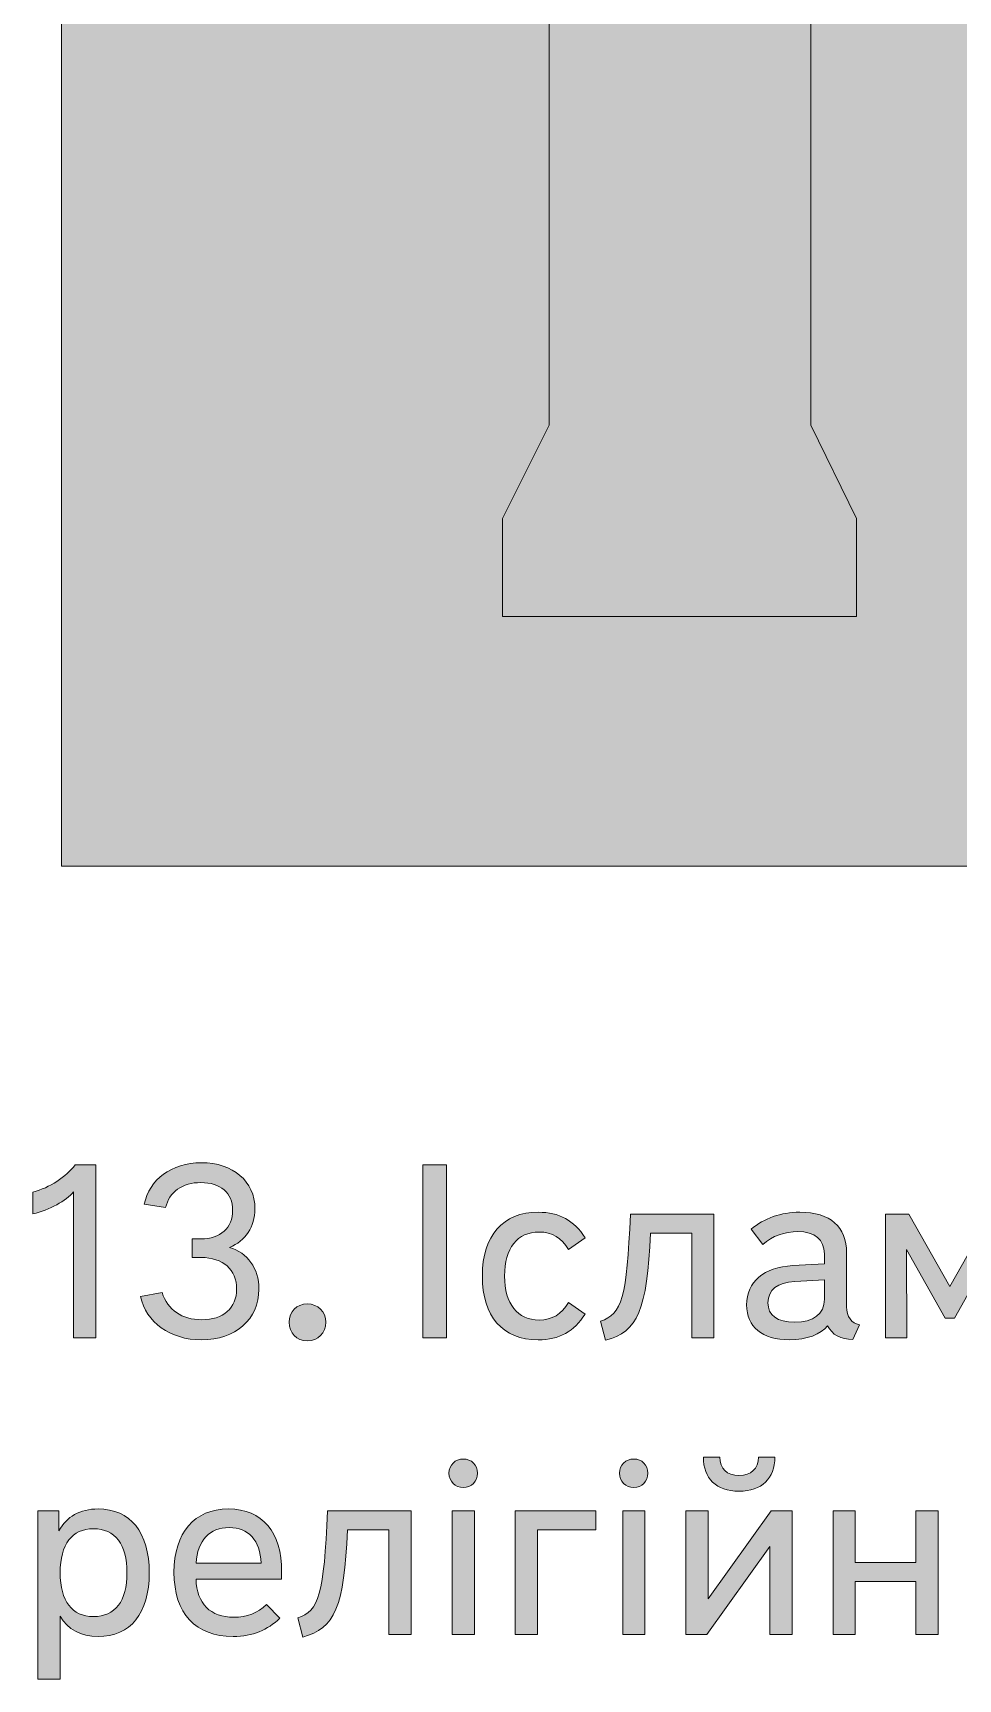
# Model space of a CAD drawing. Header units: millimetres. Extents: x -1334 to 1514, y -1037 to 10.
# Drawn here: x 212.6 to 249.8, y -122.8 to -56.4 of the extents above; entities that cross this region are included whole.
import ezdxf

# ---------------------------------------------------------------- set-up
doc = ezdxf.new("R2010")
doc.units = ezdxf.units.MM
doc.header["$MEASUREMENT"] = 0
doc.layers.add('bg', color=7, linetype='Continuous', lineweight=0)
doc.layers.add('icons', color=7, linetype='Continuous', lineweight=0)

# ---------------------------------------------------------------- blocks, each defined once
blk = doc.blocks.new('Block_64')
at = {"layer": 'icons', "true_color": 0x231f20, "transparency": 33554687}
h = blk.add_hatch(color=250, dxfattribs=at)
h.dxf.hatch_style = 2
edge = h.paths.add_edge_path()
edge.add_spline(control_points=[(215.086, -109.007), (215.086, -109.007), (214.19, -109.007), (214.19, -109.007), (214.19, -109.007), (214.19, -103.128), (214.19, -103.128), (213.901, -103.487), (213.213, -103.846), (212.556, -104.015), (212.556, -104.015), (212.556, -103.138), (212.556, -103.138), (213.233, -102.949), (213.881, -102.53), (214.259, -102.032), (214.259, -102.032), (215.086, -102.032), (215.086, -102.032), (215.086, -102.032), (215.086, -109.007), (215.086, -109.007)], knot_values=[0, 0, 0, 0, 1, 1, 1, 2, 2, 2, 3, 3, 3, 4, 4, 4, 5, 5, 5, 6, 6, 6, 7, 7, 7, 7], degree=3, periodic=0)
h = blk.add_hatch(color=250, dxfattribs=at)
h.dxf.hatch_style = 2
edge = h.paths.add_edge_path()
edge.add_spline(control_points=[(217.897, -103.756), (217.897, -103.756), (217.04, -103.626), (217.04, -103.626), (217.229, -102.63), (218.136, -101.952), (219.342, -101.952), (220.607, -101.952), (221.494, -102.69), (221.494, -103.806), (221.494, -104.533), (221.115, -105.111), (220.468, -105.36), (221.195, -105.589), (221.653, -106.197), (221.653, -107.044), (221.653, -108.259), (220.717, -109.086), (219.342, -109.086), (218.076, -109.086), (217.11, -108.379), (216.89, -107.343), (216.89, -107.343), (217.757, -107.183), (217.757, -107.183), (217.977, -107.871), (218.554, -108.279), (219.352, -108.279), (220.218, -108.279), (220.757, -107.811), (220.757, -107.034), (220.757, -106.257), (220.218, -105.769), (219.322, -105.769), (219.322, -105.769), (218.973, -105.769), (218.973, -105.769), (218.973, -105.769), (218.973, -105.021), (218.973, -105.021), (218.973, -105.021), (219.322, -105.021), (219.322, -105.021), (220.109, -105.021), (220.597, -104.573), (220.597, -103.865), (220.597, -103.168), (220.099, -102.749), (219.322, -102.749), (218.574, -102.749), (218.036, -103.128), (217.897, -103.756)], knot_values=[0, 0, 0, 0, 1, 1, 1, 2, 2, 2, 3, 3, 3, 4, 4, 4, 5, 5, 5, 6, 6, 6, 7, 7, 7, 8, 8, 8, 9, 9, 9, 10, 10, 10, 11, 11, 11, 12, 12, 12, 13, 13, 13, 14, 14, 14, 15, 15, 15, 16, 16, 16, 17, 17, 17, 17], degree=3, periodic=0)
h = blk.add_hatch(color=250, dxfattribs=at)
h.dxf.hatch_style = 2
edge = h.paths.add_edge_path()
edge.add_spline(control_points=[(229.207, -109.007), (229.207, -109.007), (228.26, -109.007), (228.26, -109.007), (228.26, -109.007), (228.26, -102.032), (228.26, -102.032), (228.26, -102.032), (229.207, -102.032), (229.207, -102.032), (229.207, -102.032), (229.207, -109.007), (229.207, -109.007)], knot_values=[0, 0, 0, 0, 1, 1, 1, 2, 2, 2, 3, 3, 3, 4, 4, 4, 4], degree=3, periodic=0)
h = blk.add_hatch(color=250, dxfattribs=at)
h.dxf.hatch_style = 2
edge = h.paths.add_edge_path()
edge.add_spline(control_points=[(231.549, -106.516), (231.549, -107.642), (232.067, -108.289), (232.944, -108.289), (233.462, -108.289), (233.83, -108.06), (234.119, -107.582), (234.119, -107.582), (234.787, -108.05), (234.787, -108.05), (234.348, -108.748), (233.751, -109.086), (232.904, -109.086), (231.469, -109.086), (230.652, -108.14), (230.652, -106.516), (230.652, -104.882), (231.479, -103.945), (232.904, -103.945), (233.741, -103.945), (234.348, -104.274), (234.787, -104.971), (234.787, -104.971), (234.119, -105.45), (234.119, -105.45), (233.84, -104.971), (233.462, -104.742), (232.944, -104.742), (232.057, -104.742), (231.549, -105.39), (231.549, -106.516)], knot_values=[0, 0, 0, 0, 1, 1, 1, 2, 2, 2, 3, 3, 3, 4, 4, 4, 5, 5, 5, 6, 6, 6, 7, 7, 7, 8, 8, 8, 9, 9, 9, 10, 10, 10, 10], degree=3, periodic=0)
h = blk.add_hatch(color=250, dxfattribs=at)
h.dxf.hatch_style = 2
edge = h.paths.add_edge_path()
edge.add_spline(control_points=[(235.415, -108.329), (236.272, -108.07), (236.471, -107.373), (236.611, -104.025), (236.611, -104.025), (239.978, -104.025), (239.978, -104.025), (239.978, -104.025), (239.978, -109.007), (239.978, -109.007), (239.978, -109.007), (239.082, -109.007), (239.082, -109.007), (239.082, -109.007), (239.082, -104.792), (239.082, -104.792), (239.082, -104.792), (237.418, -104.792), (237.418, -104.792), (237.289, -107.881), (236.91, -108.768), (235.615, -109.106), (235.615, -109.106), (235.415, -108.329), (235.415, -108.329)], knot_values=[0, 0, 0, 0, 1, 1, 1, 2, 2, 2, 3, 3, 3, 4, 4, 4, 5, 5, 5, 6, 6, 6, 7, 7, 7, 8, 8, 8, 8], degree=3, periodic=0)
h = blk.add_hatch(color=250, dxfattribs=at)
h.dxf.hatch_style = 2
edge = h.paths.add_edge_path()
edge.add_spline(control_points=[(243.228, -106.735), (242.54, -106.765), (242.151, -107.084), (242.151, -107.592), (242.151, -108.1), (242.52, -108.379), (243.228, -108.379), (243.985, -108.379), (244.423, -108.05), (244.423, -107.443), (244.423, -107.443), (244.423, -106.675), (244.423, -106.675), (244.423, -106.675), (243.228, -106.735), (243.228, -106.735)], knot_values=[0, 0, 0, 0, 1, 1, 1, 2, 2, 2, 3, 3, 3, 4, 4, 4, 5, 5, 5, 5], degree=3, periodic=0)
edge = h.paths.add_edge_path()
edge.add_spline(control_points=[(241.474, -104.633), (242.012, -104.184), (242.659, -103.945), (243.437, -103.945), (244.662, -103.945), (245.32, -104.523), (245.32, -105.589), (245.32, -105.589), (245.32, -107.751), (245.32, -107.751), (245.32, -108.16), (245.509, -108.419), (245.838, -108.478), (245.838, -108.478), (245.569, -109.076), (245.569, -109.076), (245.081, -109.076), (244.732, -108.877), (244.553, -108.518), (244.284, -108.867), (243.706, -109.086), (243.018, -109.086), (241.912, -109.086), (241.294, -108.558), (241.294, -107.682), (241.294, -106.745), (241.982, -106.157), (243.148, -106.097), (243.148, -106.097), (244.423, -106.028), (244.423, -106.028), (244.423, -106.028), (244.423, -105.619), (244.423, -105.619), (244.423, -105.051), (244.045, -104.722), (243.357, -104.722), (242.829, -104.722), (242.331, -104.901), (241.942, -105.24), (241.942, -105.24), (241.474, -104.633), (241.474, -104.633)], knot_values=[0, 0, 0, 0, 1, 1, 1, 2, 2, 2, 3, 3, 3, 4, 4, 4, 5, 5, 5, 6, 6, 6, 7, 7, 7, 8, 8, 8, 9, 9, 9, 10, 10, 10, 11, 11, 11, 12, 12, 12, 13, 13, 13, 14, 14, 14, 14], degree=3, periodic=0)
h = blk.add_hatch(color=250, dxfattribs=at)
h.dxf.hatch_style = 2
edge = h.paths.add_edge_path()
edge.add_spline(control_points=[(249.286, -108.209), (249.286, -108.209), (247.732, -105.45), (247.732, -105.45), (247.732, -105.45), (247.742, -109.007), (247.742, -109.007), (247.742, -109.007), (246.885, -109.007), (246.885, -109.007), (246.885, -109.007), (246.885, -104.025), (246.885, -104.025), (246.885, -104.025), (247.821, -104.025), (247.821, -104.025), (247.821, -104.025), (249.475, -106.934), (249.475, -106.934), (249.475, -106.934), (251.129, -104.025), (251.129, -104.025), (251.129, -104.025), (252.066, -104.025), (252.066, -104.025), (252.066, -104.025), (252.066, -109.007), (252.066, -109.007), (252.066, -109.007), (251.219, -109.007), (251.219, -109.007), (251.219, -109.007), (251.219, -105.45), (251.219, -105.45), (251.219, -105.45), (249.665, -108.209), (249.665, -108.209), (249.665, -108.209), (249.286, -108.209), (249.286, -108.209)], knot_values=[0, 0, 0, 0, 1, 1, 1, 2, 2, 2, 3, 3, 3, 4, 4, 4, 5, 5, 5, 6, 6, 6, 7, 7, 7, 8, 8, 8, 9, 9, 9, 10, 10, 10, 11, 11, 11, 12, 12, 12, 13, 13, 13, 13], degree=3, periodic=0)
h = blk.add_hatch(color=250, dxfattribs=at)
h.dxf.hatch_style = 2
edge = h.paths.add_edge_path()
edge.add_spline(control_points=[(223.607, -107.642), (224.035, -107.642), (224.344, -107.951), (224.344, -108.379), (224.344, -108.807), (224.035, -109.126), (223.607, -109.126), (223.168, -109.126), (222.869, -108.807), (222.869, -108.379), (222.869, -107.951), (223.168, -107.642), (223.607, -107.642)], knot_values=[0, 0, 0, 0, 1, 1, 1, 2, 2, 2, 3, 3, 3, 4, 4, 4, 4], degree=3, periodic=0)
h = blk.add_hatch(color=250, dxfattribs=at)
h.dxf.hatch_style = 2
edge = h.paths.add_edge_path()
edge.add_spline(control_points=[(230.333, -120.965), (230.333, -120.965), (229.436, -120.965), (229.436, -120.965), (229.436, -120.965), (229.436, -115.983), (229.436, -115.983), (229.436, -115.983), (230.333, -115.983), (230.333, -115.983), (230.333, -115.983), (230.333, -120.965), (230.333, -120.965)], knot_values=[0, 0, 0, 0, 1, 1, 1, 2, 2, 2, 3, 3, 3, 4, 4, 4, 4], degree=3, periodic=0)
edge = h.paths.add_edge_path()
edge.add_spline(control_points=[(229.885, -113.89), (230.213, -113.89), (230.453, -114.13), (230.453, -114.458), (230.453, -114.787), (230.213, -115.036), (229.885, -115.036), (229.556, -115.036), (229.307, -114.787), (229.307, -114.458), (229.307, -114.13), (229.556, -113.89), (229.885, -113.89)], knot_values=[0, 0, 0, 0, 1, 1, 1, 2, 2, 2, 3, 3, 3, 4, 4, 4, 4], degree=3, periodic=0)
h = blk.add_hatch(color=250, dxfattribs=at)
h.dxf.hatch_style = 2
edge = h.paths.add_edge_path()
edge.add_spline(control_points=[(237.199, -120.965), (237.199, -120.965), (236.302, -120.965), (236.302, -120.965), (236.302, -120.965), (236.302, -115.983), (236.302, -115.983), (236.302, -115.983), (237.199, -115.983), (237.199, -115.983), (237.199, -115.983), (237.199, -120.965), (237.199, -120.965)], knot_values=[0, 0, 0, 0, 1, 1, 1, 2, 2, 2, 3, 3, 3, 4, 4, 4, 4], degree=3, periodic=0)
edge = h.paths.add_edge_path()
edge.add_spline(control_points=[(236.75, -113.89), (237.079, -113.89), (237.319, -114.13), (237.319, -114.458), (237.319, -114.787), (237.079, -115.036), (236.75, -115.036), (236.422, -115.036), (236.173, -114.787), (236.173, -114.458), (236.173, -114.13), (236.422, -113.89), (236.75, -113.89)], knot_values=[0, 0, 0, 0, 1, 1, 1, 2, 2, 2, 3, 3, 3, 4, 4, 4, 4], degree=3, periodic=0)
h = blk.add_hatch(color=250, dxfattribs=at)
h.dxf.hatch_style = 2
edge = h.paths.add_edge_path()
edge.add_spline(control_points=[(239.551, -113.811), (239.551, -113.811), (240.208, -113.811), (240.208, -113.811), (240.218, -114.289), (240.497, -114.548), (240.985, -114.548), (241.484, -114.548), (241.753, -114.289), (241.773, -113.811), (241.773, -113.811), (242.43, -113.811), (242.43, -113.811), (242.43, -114.678), (241.902, -115.186), (240.985, -115.186), (240.069, -115.186), (239.551, -114.678), (239.551, -113.811)], knot_values=[0, 0, 0, 0, 1, 1, 1, 2, 2, 2, 3, 3, 3, 4, 4, 4, 5, 5, 5, 6, 6, 6, 6], degree=3, periodic=0)
edge = h.paths.add_edge_path()
edge.add_spline(control_points=[(242.281, -115.983), (242.281, -115.983), (243.128, -115.983), (243.128, -115.983), (243.128, -115.983), (243.128, -120.965), (243.128, -120.965), (243.128, -120.965), (242.231, -120.965), (242.231, -120.965), (242.231, -120.965), (242.231, -117.418), (242.231, -117.418), (242.231, -117.418), (239.69, -120.965), (239.69, -120.965), (239.69, -120.965), (238.843, -120.965), (238.843, -120.965), (238.843, -120.965), (238.843, -115.983), (238.843, -115.983), (238.843, -115.983), (239.74, -115.983), (239.74, -115.983), (239.74, -115.983), (239.74, -119.52), (239.74, -119.52), (239.74, -119.52), (242.281, -115.983), (242.281, -115.983)], knot_values=[0, 0, 0, 0, 1, 1, 1, 2, 2, 2, 3, 3, 3, 4, 4, 4, 5, 5, 5, 6, 6, 6, 7, 7, 7, 8, 8, 8, 9, 9, 9, 10, 10, 10, 10], degree=3, periodic=0)
h = blk.add_hatch(color=250, dxfattribs=at)
h.dxf.hatch_style = 2
edge = h.paths.add_edge_path()
edge.add_spline(control_points=[(214.997, -116.7), (214.13, -116.7), (213.651, -117.318), (213.651, -118.474), (213.651, -119.62), (214.13, -120.238), (214.997, -120.238), (215.863, -120.238), (216.342, -119.62), (216.342, -118.474), (216.342, -117.328), (215.863, -116.7), (214.997, -116.7)], knot_values=[0, 0, 0, 0, 1, 1, 1, 2, 2, 2, 3, 3, 3, 4, 4, 4, 4], degree=3, periodic=0)
edge = h.paths.add_edge_path()
edge.add_spline(control_points=[(215.176, -115.903), (216.481, -115.903), (217.238, -116.84), (217.238, -118.474), (217.238, -120.108), (216.491, -121.044), (215.176, -121.044), (214.479, -121.044), (213.96, -120.756), (213.651, -120.218), (213.651, -120.218), (213.651, -122.758), (213.651, -122.758), (213.651, -122.758), (212.755, -122.758), (212.755, -122.758), (212.755, -122.758), (212.755, -115.983), (212.755, -115.983), (212.755, -115.983), (213.602, -115.983), (213.602, -115.983), (213.602, -115.983), (213.602, -116.78), (213.602, -116.78), (213.91, -116.212), (214.449, -115.903), (215.176, -115.903)], knot_values=[0, 0, 0, 0, 1, 1, 1, 2, 2, 2, 3, 3, 3, 4, 4, 4, 5, 5, 5, 6, 6, 6, 7, 7, 7, 8, 8, 8, 9, 9, 9, 9], degree=3, periodic=0)
h = blk.add_hatch(color=250, dxfattribs=at)
h.dxf.hatch_style = 2
edge = h.paths.add_edge_path()
edge.add_spline(control_points=[(219.122, -118.085), (219.122, -118.085), (221.743, -118.085), (221.743, -118.085), (221.703, -117.169), (221.235, -116.651), (220.458, -116.651), (219.67, -116.651), (219.182, -117.169), (219.122, -118.085)], knot_values=[0, 0, 0, 0, 1, 1, 1, 2, 2, 2, 3, 3, 3, 3], degree=3, periodic=0)
edge = h.paths.add_edge_path()
edge.add_spline(control_points=[(218.235, -118.454), (218.235, -116.86), (219.053, -115.903), (220.428, -115.903), (221.802, -115.903), (222.57, -116.83), (222.57, -118.444), (222.57, -118.444), (222.57, -118.733), (222.57, -118.733), (222.57, -118.733), (219.122, -118.733), (219.122, -118.733), (219.142, -119.719), (219.71, -120.267), (220.647, -120.267), (221.155, -120.267), (221.613, -120.098), (221.962, -119.749), (221.962, -119.749), (222.49, -120.307), (222.49, -120.307), (222.002, -120.775), (221.414, -121.044), (220.617, -121.044), (219.112, -121.044), (218.235, -120.118), (218.235, -118.454)], knot_values=[0, 0, 0, 0, 1, 1, 1, 2, 2, 2, 3, 3, 3, 4, 4, 4, 5, 5, 5, 6, 6, 6, 7, 7, 7, 8, 8, 8, 9, 9, 9, 9], degree=3, periodic=0)
h = blk.add_hatch(color=250, dxfattribs=at)
h.dxf.hatch_style = 2
edge = h.paths.add_edge_path()
edge.add_spline(control_points=[(223.218, -120.287), (224.075, -120.028), (224.274, -119.331), (224.414, -115.983), (224.414, -115.983), (227.781, -115.983), (227.781, -115.983), (227.781, -115.983), (227.781, -120.965), (227.781, -120.965), (227.781, -120.965), (226.885, -120.965), (226.885, -120.965), (226.885, -120.965), (226.885, -116.75), (226.885, -116.75), (226.885, -116.75), (225.221, -116.75), (225.221, -116.75), (225.092, -119.839), (224.713, -120.726), (223.418, -121.064), (223.418, -121.064), (223.218, -120.287), (223.218, -120.287)], knot_values=[0, 0, 0, 0, 1, 1, 1, 2, 2, 2, 3, 3, 3, 4, 4, 4, 5, 5, 5, 6, 6, 6, 7, 7, 7, 8, 8, 8, 8], degree=3, periodic=0)
h = blk.add_hatch(color=250, dxfattribs=at)
h.dxf.hatch_style = 2
edge = h.paths.add_edge_path()
edge.add_spline(control_points=[(231.977, -115.983), (231.977, -115.983), (235.225, -115.983), (235.225, -115.983), (235.225, -115.983), (235.225, -116.75), (235.225, -116.75), (235.225, -116.75), (232.874, -116.75), (232.874, -116.75), (232.874, -116.75), (232.874, -120.965), (232.874, -120.965), (232.874, -120.965), (231.977, -120.965), (231.977, -120.965), (231.977, -120.965), (231.977, -115.983), (231.977, -115.983)], knot_values=[0, 0, 0, 0, 1, 1, 1, 2, 2, 2, 3, 3, 3, 4, 4, 4, 5, 5, 5, 6, 6, 6, 6], degree=3, periodic=0)
h = blk.add_hatch(color=250, dxfattribs=at)
h.dxf.hatch_style = 2
edge = h.paths.add_edge_path()
edge.add_spline(control_points=[(245.669, -120.965), (245.669, -120.965), (244.772, -120.965), (244.772, -120.965), (244.772, -120.965), (244.772, -115.983), (244.772, -115.983), (244.772, -115.983), (245.669, -115.983), (245.669, -115.983), (245.669, -115.983), (245.669, -118.055), (245.669, -118.055), (245.669, -118.055), (248.11, -118.055), (248.11, -118.055), (248.11, -118.055), (248.11, -115.983), (248.11, -115.983), (248.11, -115.983), (249.007, -115.983), (249.007, -115.983), (249.007, -115.983), (249.007, -120.965), (249.007, -120.965), (249.007, -120.965), (248.11, -120.965), (248.11, -120.965), (248.11, -120.965), (248.11, -118.823), (248.11, -118.823), (248.11, -118.823), (245.669, -118.823), (245.669, -118.823), (245.669, -118.823), (245.669, -120.965), (245.669, -120.965)], knot_values=[0, 0, 0, 0, 1, 1, 1, 2, 2, 2, 3, 3, 3, 4, 4, 4, 5, 5, 5, 6, 6, 6, 7, 7, 7, 8, 8, 8, 9, 9, 9, 10, 10, 10, 11, 11, 11, 12, 12, 12, 12], degree=3, periodic=0)
at = {"layer": 'icons'}
for points, knots in [([(215.086, -109.007), (215.086, -109.007), (214.19, -109.007), (214.19, -109.007), (214.19, -109.007), (214.19, -103.128), (214.19, -103.128), (213.901, -103.487), (213.213, -103.846), (212.556, -104.015), (212.556, -104.015), (212.556, -103.138), (212.556, -103.138), (213.233, -102.949), (213.881, -102.53), (214.259, -102.032), (214.259, -102.032), (215.086, -102.032), (215.086, -102.032), (215.086, -102.032), (215.086, -109.007), (215.086, -109.007)], [0, 0, 0, 0, 1, 1, 1, 2, 2, 2, 3, 3, 3, 4, 4, 4, 5, 5, 5, 6, 6, 6, 7, 7, 7, 7]), ([(217.897, -103.756), (217.897, -103.756), (217.04, -103.626), (217.04, -103.626), (217.229, -102.63), (218.136, -101.952), (219.342, -101.952), (220.607, -101.952), (221.494, -102.69), (221.494, -103.806), (221.494, -104.533), (221.115, -105.111), (220.468, -105.36), (221.195, -105.589), (221.653, -106.197), (221.653, -107.044), (221.653, -108.259), (220.717, -109.086), (219.342, -109.086), (218.076, -109.086), (217.11, -108.379), (216.89, -107.343), (216.89, -107.343), (217.757, -107.183), (217.757, -107.183), (217.977, -107.871), (218.554, -108.279), (219.352, -108.279), (220.218, -108.279), (220.757, -107.811), (220.757, -107.034), (220.757, -106.257), (220.218, -105.769), (219.322, -105.769), (219.322, -105.769), (218.973, -105.769), (218.973, -105.769), (218.973, -105.769), (218.973, -105.021), (218.973, -105.021), (218.973, -105.021), (219.322, -105.021), (219.322, -105.021), (220.109, -105.021), (220.597, -104.573), (220.597, -103.865), (220.597, -103.168), (220.099, -102.749), (219.322, -102.749), (218.574, -102.749), (218.036, -103.128), (217.897, -103.756)], [0, 0, 0, 0, 1, 1, 1, 2, 2, 2, 3, 3, 3, 4, 4, 4, 5, 5, 5, 6, 6, 6, 7, 7, 7, 8, 8, 8, 9, 9, 9, 10, 10, 10, 11, 11, 11, 12, 12, 12, 13, 13, 13, 14, 14, 14, 15, 15, 15, 16, 16, 16, 17, 17, 17, 17]), ([(229.207, -109.007), (229.207, -109.007), (228.26, -109.007), (228.26, -109.007), (228.26, -109.007), (228.26, -102.032), (228.26, -102.032), (228.26, -102.032), (229.207, -102.032), (229.207, -102.032), (229.207, -102.032), (229.207, -109.007), (229.207, -109.007)], [0, 0, 0, 0, 1, 1, 1, 2, 2, 2, 3, 3, 3, 4, 4, 4, 4]), ([(231.549, -106.516), (231.549, -107.642), (232.067, -108.289), (232.944, -108.289), (233.462, -108.289), (233.83, -108.06), (234.119, -107.582), (234.119, -107.582), (234.787, -108.05), (234.787, -108.05), (234.348, -108.748), (233.751, -109.086), (232.904, -109.086), (231.469, -109.086), (230.652, -108.14), (230.652, -106.516), (230.652, -104.882), (231.479, -103.945), (232.904, -103.945), (233.741, -103.945), (234.348, -104.274), (234.787, -104.971), (234.787, -104.971), (234.119, -105.45), (234.119, -105.45), (233.84, -104.971), (233.462, -104.742), (232.944, -104.742), (232.057, -104.742), (231.549, -105.39), (231.549, -106.516)], [0, 0, 0, 0, 1, 1, 1, 2, 2, 2, 3, 3, 3, 4, 4, 4, 5, 5, 5, 6, 6, 6, 7, 7, 7, 8, 8, 8, 9, 9, 9, 10, 10, 10, 10]), ([(235.415, -108.329), (236.272, -108.07), (236.471, -107.373), (236.611, -104.025), (236.611, -104.025), (239.978, -104.025), (239.978, -104.025), (239.978, -104.025), (239.978, -109.007), (239.978, -109.007), (239.978, -109.007), (239.082, -109.007), (239.082, -109.007), (239.082, -109.007), (239.082, -104.792), (239.082, -104.792), (239.082, -104.792), (237.418, -104.792), (237.418, -104.792), (237.289, -107.881), (236.91, -108.768), (235.615, -109.106), (235.615, -109.106), (235.415, -108.329), (235.415, -108.329)], [0, 0, 0, 0, 1, 1, 1, 2, 2, 2, 3, 3, 3, 4, 4, 4, 5, 5, 5, 6, 6, 6, 7, 7, 7, 8, 8, 8, 8]), ([(241.474, -104.633), (242.012, -104.184), (242.659, -103.945), (243.437, -103.945), (244.662, -103.945), (245.32, -104.523), (245.32, -105.589), (245.32, -105.589), (245.32, -107.751), (245.32, -107.751), (245.32, -108.16), (245.509, -108.419), (245.838, -108.478), (245.838, -108.478), (245.569, -109.076), (245.569, -109.076), (245.081, -109.076), (244.732, -108.877), (244.553, -108.518), (244.284, -108.867), (243.706, -109.086), (243.018, -109.086), (241.912, -109.086), (241.294, -108.558), (241.294, -107.682), (241.294, -106.745), (241.982, -106.157), (243.148, -106.097), (243.148, -106.097), (244.423, -106.028), (244.423, -106.028), (244.423, -106.028), (244.423, -105.619), (244.423, -105.619), (244.423, -105.051), (244.045, -104.722), (243.357, -104.722), (242.829, -104.722), (242.331, -104.901), (241.942, -105.24), (241.942, -105.24), (241.474, -104.633), (241.474, -104.633)], [0, 0, 0, 0, 1, 1, 1, 2, 2, 2, 3, 3, 3, 4, 4, 4, 5, 5, 5, 6, 6, 6, 7, 7, 7, 8, 8, 8, 9, 9, 9, 10, 10, 10, 11, 11, 11, 12, 12, 12, 13, 13, 13, 14, 14, 14, 14]), ([(249.286, -108.209), (249.286, -108.209), (247.732, -105.45), (247.732, -105.45), (247.732, -105.45), (247.742, -109.007), (247.742, -109.007), (247.742, -109.007), (246.885, -109.007), (246.885, -109.007), (246.885, -109.007), (246.885, -104.025), (246.885, -104.025), (246.885, -104.025), (247.821, -104.025), (247.821, -104.025), (247.821, -104.025), (249.475, -106.934), (249.475, -106.934), (249.475, -106.934), (251.129, -104.025), (251.129, -104.025), (251.129, -104.025), (252.066, -104.025), (252.066, -104.025), (252.066, -104.025), (252.066, -109.007), (252.066, -109.007), (252.066, -109.007), (251.219, -109.007), (251.219, -109.007), (251.219, -109.007), (251.219, -105.45), (251.219, -105.45), (251.219, -105.45), (249.665, -108.209), (249.665, -108.209), (249.665, -108.209), (249.286, -108.209), (249.286, -108.209)], [0, 0, 0, 0, 1, 1, 1, 2, 2, 2, 3, 3, 3, 4, 4, 4, 5, 5, 5, 6, 6, 6, 7, 7, 7, 8, 8, 8, 9, 9, 9, 10, 10, 10, 11, 11, 11, 12, 12, 12, 13, 13, 13, 13]), ([(243.228, -106.735), (242.54, -106.765), (242.151, -107.084), (242.151, -107.592), (242.151, -108.1), (242.52, -108.379), (243.228, -108.379), (243.985, -108.379), (244.423, -108.05), (244.423, -107.443), (244.423, -107.443), (244.423, -106.675), (244.423, -106.675), (244.423, -106.675), (243.228, -106.735), (243.228, -106.735)], [0, 0, 0, 0, 1, 1, 1, 2, 2, 2, 3, 3, 3, 4, 4, 4, 5, 5, 5, 5]), ([(223.607, -107.642), (224.035, -107.642), (224.344, -107.951), (224.344, -108.379), (224.344, -108.807), (224.035, -109.126), (223.607, -109.126), (223.168, -109.126), (222.869, -108.807), (222.869, -108.379), (222.869, -107.951), (223.168, -107.642), (223.607, -107.642)], [0, 0, 0, 0, 1, 1, 1, 2, 2, 2, 3, 3, 3, 4, 4, 4, 4]), ([(229.885, -113.89), (230.213, -113.89), (230.453, -114.13), (230.453, -114.458), (230.453, -114.787), (230.213, -115.036), (229.885, -115.036), (229.556, -115.036), (229.307, -114.787), (229.307, -114.458), (229.307, -114.13), (229.556, -113.89), (229.885, -113.89)], [0, 0, 0, 0, 1, 1, 1, 2, 2, 2, 3, 3, 3, 4, 4, 4, 4]), ([(236.75, -113.89), (237.079, -113.89), (237.319, -114.13), (237.319, -114.458), (237.319, -114.787), (237.079, -115.036), (236.75, -115.036), (236.422, -115.036), (236.173, -114.787), (236.173, -114.458), (236.173, -114.13), (236.422, -113.89), (236.75, -113.89)], [0, 0, 0, 0, 1, 1, 1, 2, 2, 2, 3, 3, 3, 4, 4, 4, 4]), ([(239.551, -113.811), (239.551, -113.811), (240.208, -113.811), (240.208, -113.811), (240.218, -114.289), (240.497, -114.548), (240.985, -114.548), (241.484, -114.548), (241.753, -114.289), (241.773, -113.811), (241.773, -113.811), (242.43, -113.811), (242.43, -113.811), (242.43, -114.678), (241.902, -115.186), (240.985, -115.186), (240.069, -115.186), (239.551, -114.678), (239.551, -113.811)], [0, 0, 0, 0, 1, 1, 1, 2, 2, 2, 3, 3, 3, 4, 4, 4, 5, 5, 5, 6, 6, 6, 6]), ([(215.176, -115.903), (216.481, -115.903), (217.238, -116.84), (217.238, -118.474), (217.238, -120.108), (216.491, -121.044), (215.176, -121.044), (214.479, -121.044), (213.96, -120.756), (213.651, -120.218), (213.651, -120.218), (213.651, -122.758), (213.651, -122.758), (213.651, -122.758), (212.755, -122.758), (212.755, -122.758), (212.755, -122.758), (212.755, -115.983), (212.755, -115.983), (212.755, -115.983), (213.602, -115.983), (213.602, -115.983), (213.602, -115.983), (213.602, -116.78), (213.602, -116.78), (213.91, -116.212), (214.449, -115.903), (215.176, -115.903)], [0, 0, 0, 0, 1, 1, 1, 2, 2, 2, 3, 3, 3, 4, 4, 4, 5, 5, 5, 6, 6, 6, 7, 7, 7, 8, 8, 8, 9, 9, 9, 9]), ([(218.235, -118.454), (218.235, -116.86), (219.053, -115.903), (220.428, -115.903), (221.802, -115.903), (222.57, -116.83), (222.57, -118.444), (222.57, -118.444), (222.57, -118.733), (222.57, -118.733), (222.57, -118.733), (219.122, -118.733), (219.122, -118.733), (219.142, -119.719), (219.71, -120.267), (220.647, -120.267), (221.155, -120.267), (221.613, -120.098), (221.962, -119.749), (221.962, -119.749), (222.49, -120.307), (222.49, -120.307), (222.002, -120.775), (221.414, -121.044), (220.617, -121.044), (219.112, -121.044), (218.235, -120.118), (218.235, -118.454)], [0, 0, 0, 0, 1, 1, 1, 2, 2, 2, 3, 3, 3, 4, 4, 4, 5, 5, 5, 6, 6, 6, 7, 7, 7, 8, 8, 8, 9, 9, 9, 9]), ([(223.218, -120.287), (224.075, -120.028), (224.274, -119.331), (224.414, -115.983), (224.414, -115.983), (227.781, -115.983), (227.781, -115.983), (227.781, -115.983), (227.781, -120.965), (227.781, -120.965), (227.781, -120.965), (226.885, -120.965), (226.885, -120.965), (226.885, -120.965), (226.885, -116.75), (226.885, -116.75), (226.885, -116.75), (225.221, -116.75), (225.221, -116.75), (225.092, -119.839), (224.713, -120.726), (223.418, -121.064), (223.418, -121.064), (223.218, -120.287), (223.218, -120.287)], [0, 0, 0, 0, 1, 1, 1, 2, 2, 2, 3, 3, 3, 4, 4, 4, 5, 5, 5, 6, 6, 6, 7, 7, 7, 8, 8, 8, 8]), ([(230.333, -120.965), (230.333, -120.965), (229.436, -120.965), (229.436, -120.965), (229.436, -120.965), (229.436, -115.983), (229.436, -115.983), (229.436, -115.983), (230.333, -115.983), (230.333, -115.983), (230.333, -115.983), (230.333, -120.965), (230.333, -120.965)], [0, 0, 0, 0, 1, 1, 1, 2, 2, 2, 3, 3, 3, 4, 4, 4, 4]), ([(231.977, -115.983), (231.977, -115.983), (235.225, -115.983), (235.225, -115.983), (235.225, -115.983), (235.225, -116.75), (235.225, -116.75), (235.225, -116.75), (232.874, -116.75), (232.874, -116.75), (232.874, -116.75), (232.874, -120.965), (232.874, -120.965), (232.874, -120.965), (231.977, -120.965), (231.977, -120.965), (231.977, -120.965), (231.977, -115.983), (231.977, -115.983)], [0, 0, 0, 0, 1, 1, 1, 2, 2, 2, 3, 3, 3, 4, 4, 4, 5, 5, 5, 6, 6, 6, 6]), ([(237.199, -120.965), (237.199, -120.965), (236.302, -120.965), (236.302, -120.965), (236.302, -120.965), (236.302, -115.983), (236.302, -115.983), (236.302, -115.983), (237.199, -115.983), (237.199, -115.983), (237.199, -115.983), (237.199, -120.965), (237.199, -120.965)], [0, 0, 0, 0, 1, 1, 1, 2, 2, 2, 3, 3, 3, 4, 4, 4, 4]), ([(242.281, -115.983), (242.281, -115.983), (243.128, -115.983), (243.128, -115.983), (243.128, -115.983), (243.128, -120.965), (243.128, -120.965), (243.128, -120.965), (242.231, -120.965), (242.231, -120.965), (242.231, -120.965), (242.231, -117.418), (242.231, -117.418), (242.231, -117.418), (239.69, -120.965), (239.69, -120.965), (239.69, -120.965), (238.843, -120.965), (238.843, -120.965), (238.843, -120.965), (238.843, -115.983), (238.843, -115.983), (238.843, -115.983), (239.74, -115.983), (239.74, -115.983), (239.74, -115.983), (239.74, -119.52), (239.74, -119.52), (239.74, -119.52), (242.281, -115.983), (242.281, -115.983)], [0, 0, 0, 0, 1, 1, 1, 2, 2, 2, 3, 3, 3, 4, 4, 4, 5, 5, 5, 6, 6, 6, 7, 7, 7, 8, 8, 8, 9, 9, 9, 10, 10, 10, 10]), ([(245.669, -120.965), (245.669, -120.965), (244.772, -120.965), (244.772, -120.965), (244.772, -120.965), (244.772, -115.983), (244.772, -115.983), (244.772, -115.983), (245.669, -115.983), (245.669, -115.983), (245.669, -115.983), (245.669, -118.055), (245.669, -118.055), (245.669, -118.055), (248.11, -118.055), (248.11, -118.055), (248.11, -118.055), (248.11, -115.983), (248.11, -115.983), (248.11, -115.983), (249.007, -115.983), (249.007, -115.983), (249.007, -115.983), (249.007, -120.965), (249.007, -120.965), (249.007, -120.965), (248.11, -120.965), (248.11, -120.965), (248.11, -120.965), (248.11, -118.823), (248.11, -118.823), (248.11, -118.823), (245.669, -118.823), (245.669, -118.823), (245.669, -118.823), (245.669, -120.965), (245.669, -120.965)], [0, 0, 0, 0, 1, 1, 1, 2, 2, 2, 3, 3, 3, 4, 4, 4, 5, 5, 5, 6, 6, 6, 7, 7, 7, 8, 8, 8, 9, 9, 9, 10, 10, 10, 11, 11, 11, 12, 12, 12, 12]), ([(214.997, -116.7), (214.13, -116.7), (213.651, -117.318), (213.651, -118.474), (213.651, -119.62), (214.13, -120.238), (214.997, -120.238), (215.863, -120.238), (216.342, -119.62), (216.342, -118.474), (216.342, -117.328), (215.863, -116.7), (214.997, -116.7)], [0, 0, 0, 0, 1, 1, 1, 2, 2, 2, 3, 3, 3, 4, 4, 4, 4]), ([(219.122, -118.085), (219.122, -118.085), (221.743, -118.085), (221.743, -118.085), (221.703, -117.169), (221.235, -116.651), (220.458, -116.651), (219.67, -116.651), (219.182, -117.169), (219.122, -118.085)], [0, 0, 0, 0, 1, 1, 1, 2, 2, 2, 3, 3, 3, 3])]:
    blk.add_open_spline(points, degree=3, knots=knots, dxfattribs=at)
blk = doc.blocks.new('Block_146')
at = {"layer": 'icons'}
blk.add_lwpolyline([(243.879, -30.177), (233.348, -30.177), (233.348, -72.225), (231.457, -75.985), (231.457, -79.933), (245.72, -79.933), (245.72, -75.985), (243.879, -72.225)], close=True, dxfattribs=at)
blk = doc.blocks.new('Block_145')
at = {"layer": 'icons'}
blk.add_blockref('Block_146', (0, 0), dxfattribs=at)
blk = doc.blocks.new('Block_144')
at = {"layer": 'icons'}
blk.add_blockref('Block_145', (0, 0), dxfattribs=at)
blk = doc.blocks.new('Block_143')
at = {"layer": 'icons'}
blk.add_blockref('Block_144', (0, 0), dxfattribs=at)

msp = doc.modelspace()

# ---------------------------------------------------------------- hatches: boundary and pattern name
at = {"layer": 'bg', "true_color": 0x592d2c, "transparency": 33554687}
h = msp.add_hatch(color=29, dxfattribs=at)
h.dxf.hatch_style = 2
h.paths.add_polyline_path([(313.703, -90), (213.703, -90), (213.703, 10), (313.703, 10)])

# ---------------------------------------------------------------- linework, layer by layer
at = {"layer": 'bg'}
msp.add_lwpolyline([(313.703, -90), (213.703, -90), (213.703, 10), (313.703, 10)], close=True, dxfattribs=at)

# ---------------------------------------------------------------- block references
at = {"layer": 'icons'}
for name in ['Block_143', 'Block_64']:
    msp.add_blockref(name, (0, 0), dxfattribs=at)

doc.saveas('drawing.dxf')
